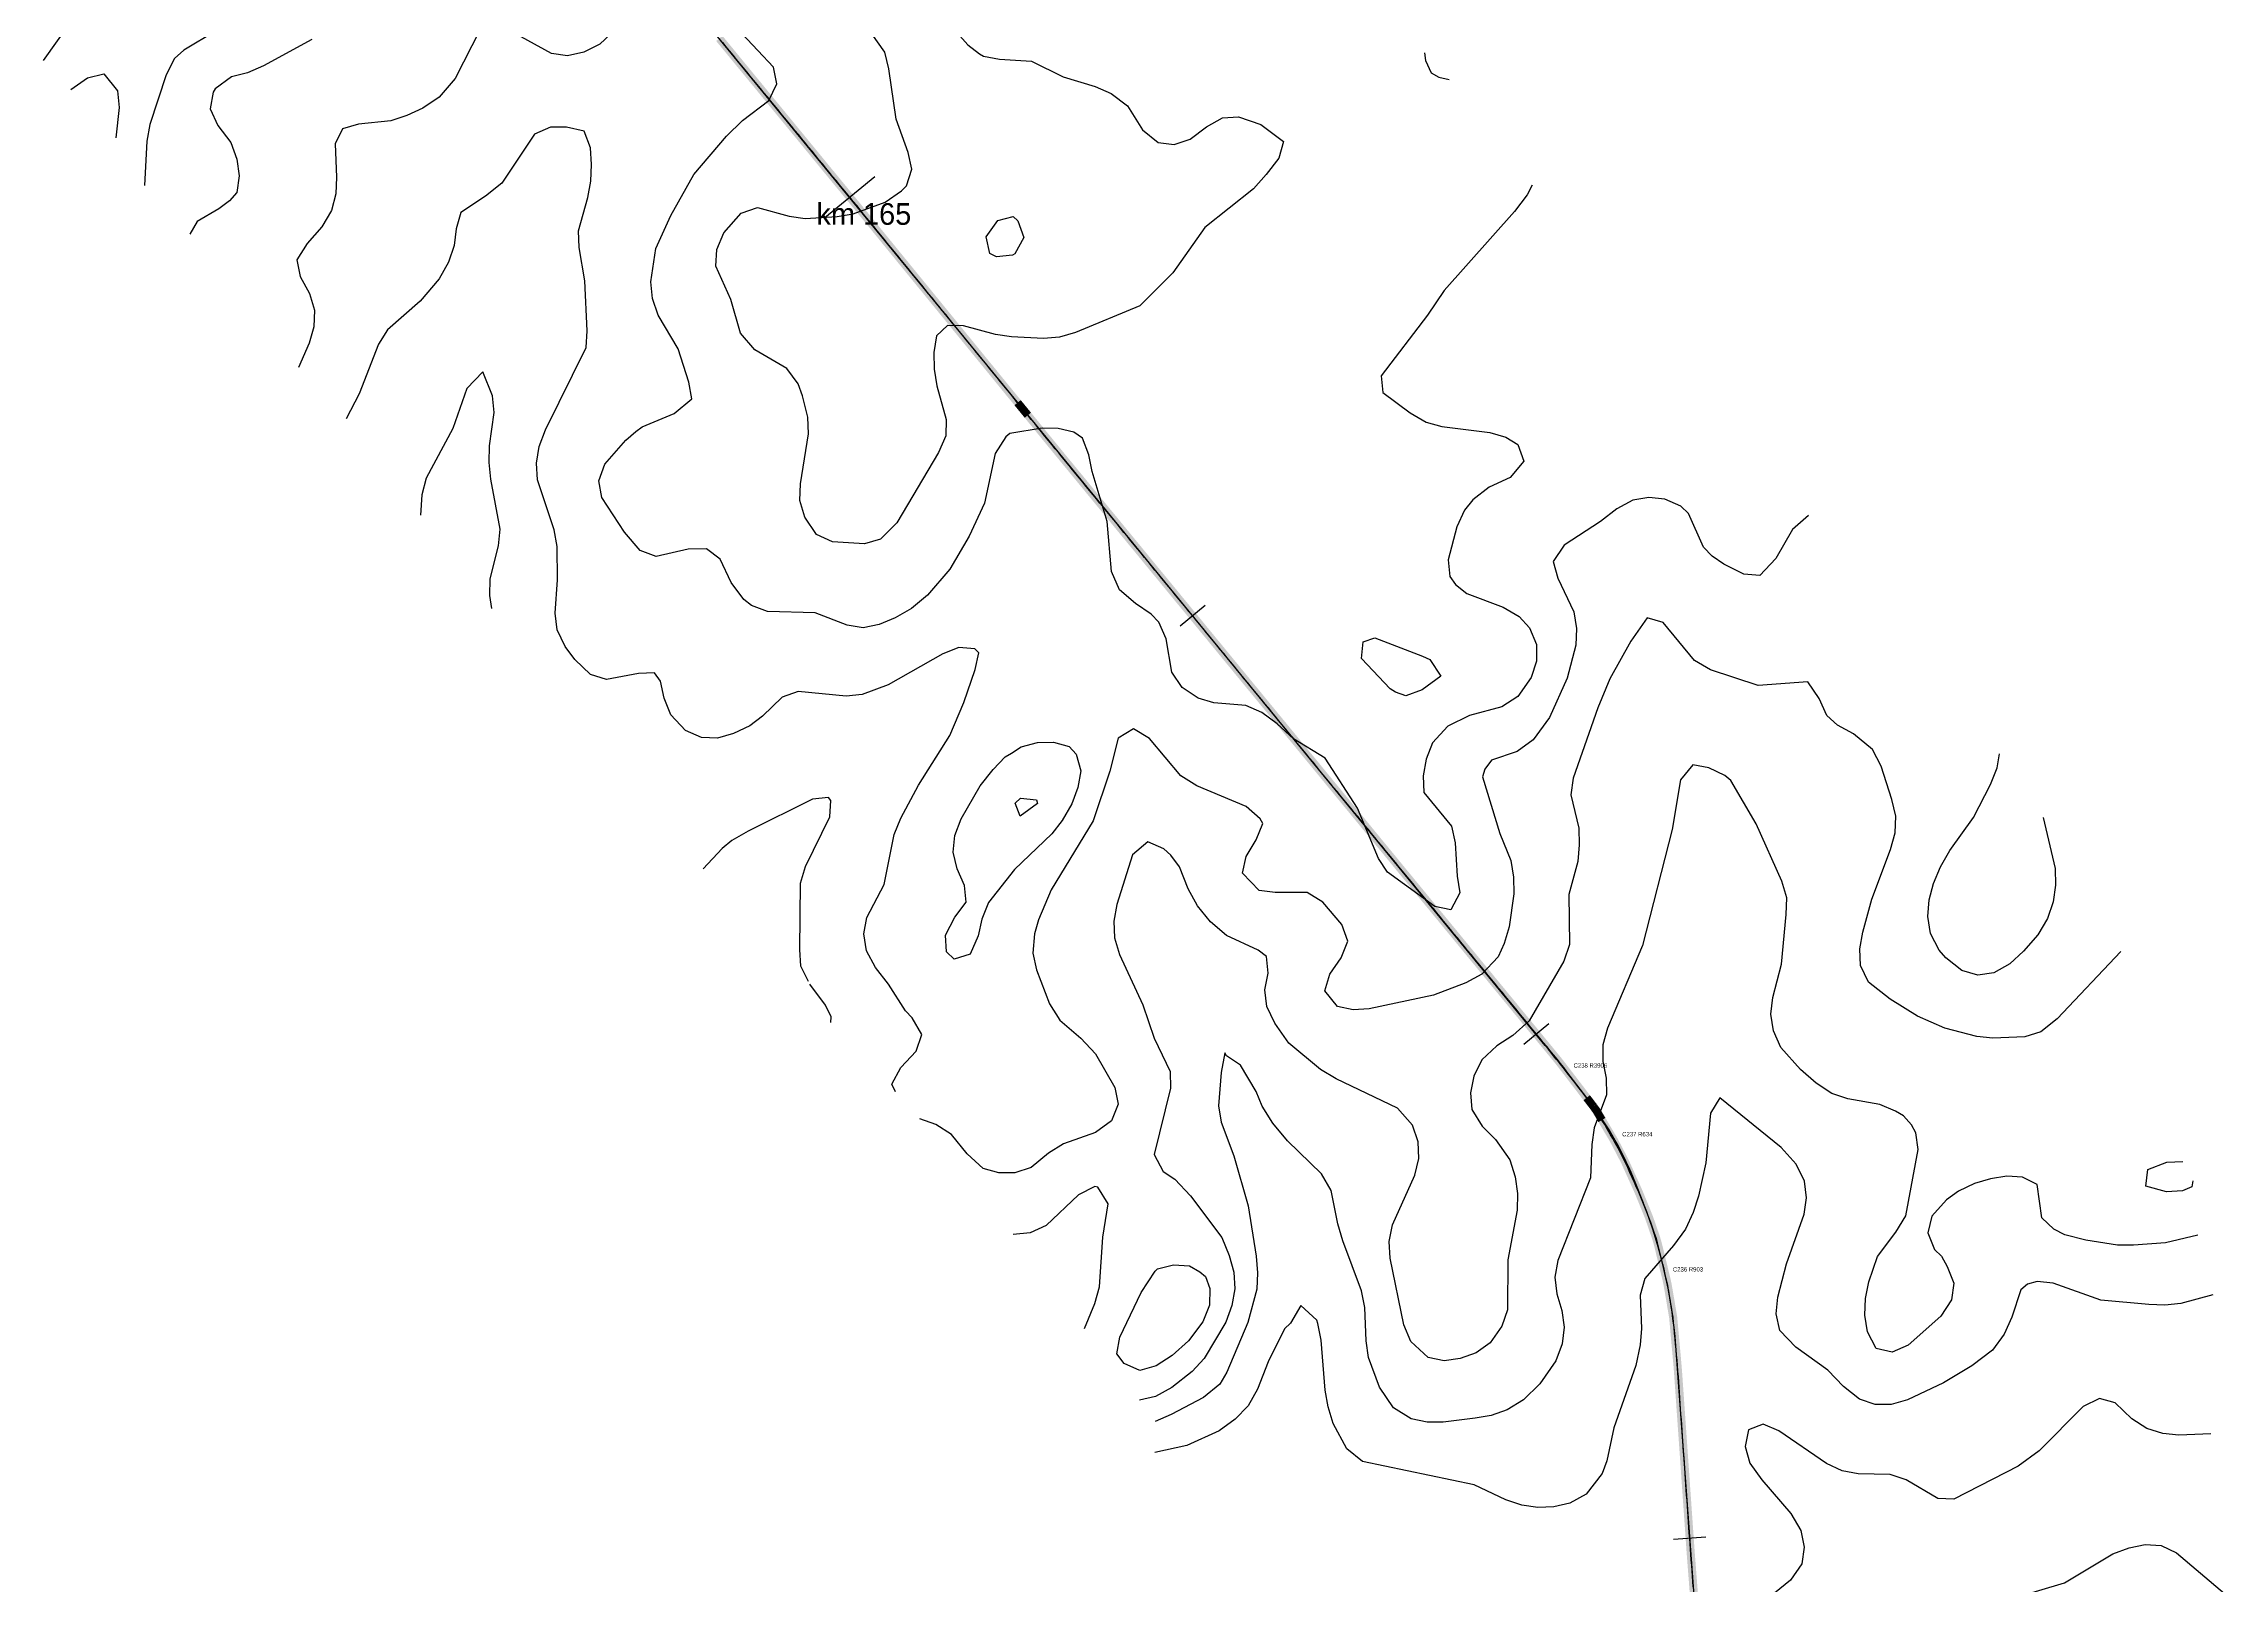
# Model space of a CAD drawing. Header units: metres. Extents: x 697254 to 930473, y 8023396 to 8227001.
# Drawn here: x 806964 to 810998, y 8106113 to 8108964 of the extents above; entities that cross this region are included whole.
import ezdxf

# ---------------------------------------------------------------- set-up
doc = ezdxf.new("R2010")
doc.units = ezdxf.units.M
for name, color, linetype in [('ALIGNMENT_FITTED', 4, 'Continuous'), ('CENTRELINE', 7, 'Continuous'), ('CHAINAGE', 7, 'Continuous'), ('CONTOUR_10M', 33, 'Continuous'), ('CONTOUR_INDEX_50M', 34, 'Continuous'), ('CURVE_LABELS', 4, 'Continuous'), ('GRADE_0-4', 3, 'Continuous'), ('GRADE_4-6', 2, 'Continuous'), ('GRADE_6-8', 30, 'Continuous')]:
    doc.layers.add(name, color=color, linetype=linetype)

msp = doc.modelspace()

# ---------------------------------------------------------------- linework, layer by layer
at = {"layer": 'ALIGNMENT_FITTED'}
for p, q in [((809742, 8107111), (807570.1, 8109758.2)), ((809923.5, 8106819.4), (809909.3, 8106855.5)), ((810116.2, 8104749.6), (809983.4, 8106556))]:
    msp.add_line(p, q, dxfattribs=at)
for centre, radius, start, end in [((806722.1, 8104633.3), 3906.3, 37.4764, 39.3675), ((809318.7, 8106624), 634.4, 21.4014, 37.4764), ((809082.5, 8106489.7), 903.3, 4.2068, 21.4014)]:
    msp.add_arc(centre, radius, start, end, dxfattribs=at)
at = {"layer": 'CENTRELINE'}
msp.add_polyline3d([(810015.8, 8106110, 1093.7), (810015.1, 8106120, 1093.8), (810014.3, 8106130, 1093.9), (810013.5, 8106139.9, 1094.1), (810012.8, 8106149.9, 1094.3), (810012, 8106159.9, 1094.5), (810011.2, 8106169.9, 1094.9), (810010.5, 8106179.8, 1095.3), (810009.8, 8106189.8, 1095.5), (810009.1, 8106199.8, 1095.3), (810008.4, 8106209.8, 1095.1), (810007.7, 8106219.8, 1094.9), (810007, 8106229.8, 1094.9), (810006.3, 8106239.7, 1094.9), (810005.6, 8106249.7, 1094.9), (810004.9, 8106259.7, 1094.8), (810004.2, 8106269.7, 1094.7), (810003.5, 8106279.7, 1094.6), (810002.8, 8106289.7, 1094.8), (810002.1, 8106299.6, 1095), (810001.4, 8106309.6, 1095.2), (810000.7, 8106319.6, 1095.2), (810000, 8106329.6, 1095.3), (809999.3, 8106339.6, 1095.4), (809998.6, 8106349.6, 1095.3), (809997.9, 8106359.5, 1095.3), (809997.2, 8106369.5, 1095.2), (809996.5, 8106379.5, 1095.4), (809995.8, 8106389.5, 1095.8), (809995.1, 8106399.5, 1096.2), (809994.4, 8106409.5, 1096.2), (809993.7, 8106419.4, 1096.1), (809993, 8106429.4, 1096), (809992.3, 8106439.4, 1096.1), (809991.6, 8106449.4, 1096.3), (809990.9, 8106459.4, 1096.5), (809990.2, 8106469.4, 1096.5), (809989.5, 8106479.3, 1096.4), (809988.8, 8106489.3, 1096.3), (809988.1, 8106499.3, 1096.1), (809987.4, 8106509.3, 1095.8), (809986.6, 8106519.3, 1095.5), (809985.7, 8106529.2, 1095.4), (809984.8, 8106539.2, 1095.6), (809983.9, 8106549.2, 1095.7), (809983, 8106559.1, 1095.8), (809982.1, 8106569.1, 1096), (809981.2, 8106579.1, 1096.1), (809980.3, 8106589, 1096.3), (809979.4, 8106599, 1096.5), (809978.5, 8106609, 1096.7), (809976.8, 8106618.8, 1096.9), (809975.1, 8106628.7, 1096.9), (809973.5, 8106638.6, 1096.9), (809971.8, 8106648.4, 1096.9), (809970.1, 8106658.3, 1097.2), (809968.4, 8106668.2, 1097.6), (809966.4, 8106678, 1098), (809964, 8106687.7, 1098.7), (809961.6, 8106697.4, 1099.3), (809959.2, 8106707.1, 1099.9), (809956.9, 8106716.8, 1100.2), (809954.5, 8106726.6, 1100.4), (809952.1, 8106736.3, 1100.6), (809949.7, 8106746, 1100.9), (809946.9, 8106755.6, 1101.4), (809943.6, 8106765.1, 1101.8), (809940.3, 8106774.5, 1102.3), (809937.1, 8106784, 1102.7), (809933.8, 8106793.4, 1103.1), (809930.1, 8106802.7, 1103.4), (809926.3, 8106812, 1103.6), (809922.5, 8106821.3, 1103.8), (809918.7, 8106830.5, 1104), (809914.9, 8106839.8, 1104.3), (809910.9, 8106848.9, 1104.8), (809906.8, 8106858, 1105.3), (809902.6, 8106867.2, 1105.6), (809898.5, 8106876.3, 1105.7), (809894.4, 8106885.4, 1105.7), (809890.3, 8106894.5, 1105.6), (809885.8, 8106903.5, 1105.9), (809881.2, 8106912.4, 1106.5), (809876.6, 8106921.2, 1106.9), (809872, 8106930.1, 1107.1), (809867.2, 8106938.9, 1107.4), (809862.1, 8106947.5, 1107.5), (809857, 8106956.1, 1107.4), (809851.9, 8106964.8, 1108.3), (809846.8, 8106973.4, 1109.1), (809841.7, 8106982, 1109.7), (809836.7, 8106990.6, 1110.1), (809830.8, 8106998.7, 1110.4), (809824.7, 8107006.7, 1110.9), (809818.6, 8107014.6, 1111.4), (809812.5, 8107022.5, 1111.9), (809806.5, 8107030.5, 1112.4), (809800.4, 8107038.4, 1112.9), (809794.3, 8107046.4, 1113.4), (809788.2, 8107054.3, 1113.9), (809782.1, 8107062.3, 1114.3), (809776, 8107070.2, 1114.4), (809769.9, 8107078.1, 1114.5), (809763.7, 8107086, 1114.9), (809757.3, 8107093.7, 1115.6), (809751, 8107101.4, 1116.3), (809744.6, 8107109.2, 1116.9), (809738.3, 8107116.9, 1117.4), (809731.9, 8107124.6, 1117.8), (809725.6, 8107132.4, 1118.3), (809719.2, 8107140.1, 1118.8), (809712.8, 8107147.8, 1119.5), (809706.5, 8107155.5, 1120.3), (809700.1, 8107163.3, 1121.1), (809693.8, 8107171, 1122), (809687.4, 8107178.7, 1122.9), (809681.1, 8107186.5, 1124.1), (809674.7, 8107194.2, 1125.1), (809668.3, 8107201.9, 1126), (809662, 8107209.7, 1126.8), (809655.6, 8107217.4, 1127.4), (809649.3, 8107225.1, 1128.1), (809642.9, 8107232.8, 1128.7), (809636.6, 8107240.6, 1129.3), (809630.2, 8107248.3, 1130.1), (809623.8, 8107256, 1131), (809617.5, 8107263.8, 1131.8), (809611.1, 8107271.5, 1132.5), (809604.8, 8107279.2, 1133), (809598.4, 8107287, 1133.6), (809592.1, 8107294.7, 1134.1), (809585.7, 8107302.4, 1134.8), (809579.4, 8107310.1, 1136), (809573, 8107317.9, 1136.9), (809566.6, 8107325.6, 1137.7), (809560.3, 8107333.3, 1138.4), (809553.9, 8107341.1, 1139.1), (809547.6, 8107348.8, 1139.5), (809541.2, 8107356.5, 1139.6), (809534.9, 8107364.2, 1139.6), (809528.5, 8107372, 1139.8), (809522.1, 8107379.7, 1140), (809515.8, 8107387.4, 1140), (809509.4, 8107395.2, 1139.9), (809503.1, 8107402.9, 1140.4), (809496.7, 8107410.6, 1140.8), (809490.4, 8107418.4, 1140.9), (809484, 8107426.1, 1140.9), (809477.6, 8107433.8, 1141.1), (809471.3, 8107441.5, 1141.4), (809464.9, 8107449.3, 1141.3), (809458.6, 8107457, 1140.8), (809452.2, 8107464.7, 1140.8), (809445.9, 8107472.5, 1141), (809439.5, 8107480.2, 1140.9), (809433.1, 8107487.9, 1140.5), (809426.8, 8107495.7, 1140.1), (809420.4, 8107503.4, 1139.9), (809414.1, 8107511.1, 1139.9), (809407.7, 8107518.8, 1139.6), (809401.4, 8107526.6, 1139.2), (809395, 8107534.3, 1138.7), (809388.6, 8107542, 1138.2), (809382.3, 8107549.8, 1137.6), (809375.9, 8107557.5, 1137.7), (809369.6, 8107565.2, 1137.9), (809363.2, 8107572.9, 1138), (809356.9, 8107580.7, 1138), (809350.5, 8107588.4, 1137.8), (809344.1, 8107596.1, 1137.5), (809337.8, 8107603.9, 1137.1), (809331.4, 8107611.6, 1136.9), (809325.1, 8107619.3, 1137.1), (809318.7, 8107627.1, 1137.2), (809312.4, 8107634.8, 1137.5), (809306, 8107642.5, 1137.7), (809299.6, 8107650.2, 1138.5), (809293.3, 8107658, 1139.1), (809286.9, 8107665.7, 1139.4), (809280.6, 8107673.4, 1139.4), (809274.2, 8107681.2, 1139.7), (809267.9, 8107688.9, 1140.1), (809261.5, 8107696.6, 1140.2), (809255.2, 8107704.3, 1139.8), (809248.8, 8107712.1, 1139.6), (809242.4, 8107719.8, 1139.9), (809236.1, 8107727.5, 1140.3), (809229.7, 8107735.3, 1140.7), (809223.4, 8107743, 1141.1), (809217, 8107750.7, 1141.6), (809210.7, 8107758.5, 1141.9), (809204.3, 8107766.2, 1141.8), (809197.9, 8107773.9, 1141.8), (809191.6, 8107781.6, 1141.9), (809185.2, 8107789.4, 1142.3), (809178.9, 8107797.1, 1142.8), (809172.5, 8107804.8, 1143), (809166.2, 8107812.6, 1142.9), (809159.8, 8107820.3, 1142.8), (809153.4, 8107828, 1143), (809147.1, 8107835.7, 1143.4), (809140.7, 8107843.5, 1143.6), (809134.4, 8107851.2, 1143.4), (809128, 8107858.9, 1143), (809121.7, 8107866.7, 1143), (809115.3, 8107874.4, 1142.8), (809108.9, 8107882.1, 1142.1), (809102.6, 8107889.9, 1141), (809096.2, 8107897.6, 1141), (809089.9, 8107905.3, 1141.4), (809083.5, 8107913, 1141.4), (809077.2, 8107920.8, 1141.1), (809070.8, 8107928.5, 1141.1), (809064.4, 8107936.2, 1141.6), (809058.1, 8107944, 1141.8), (809051.7, 8107951.7, 1141.6), (809045.4, 8107959.4, 1141.3), (809039, 8107967.1, 1141.5), (809032.7, 8107974.9, 1141.7), (809026.3, 8107982.6, 1141.6), (809019.9, 8107990.3, 1141.5), (809013.6, 8107998.1, 1141.5), (809007.2, 8108005.8, 1141.9), (809000.9, 8108013.5, 1142.1), (808994.5, 8108021.3, 1142.3), (808988.2, 8108029, 1142.4), (808981.8, 8108036.7, 1142.2), (808975.4, 8108044.4, 1141.7), (808969.1, 8108052.2, 1141.3), (808962.7, 8108059.9, 1141.1), (808956.4, 8108067.6, 1140.7), (808950, 8108075.4, 1140.5), (808943.7, 8108083.1, 1140.2), (808937.3, 8108090.8, 1140.2), (808930.9, 8108098.5, 1140.1), (808924.6, 8108106.3, 1140), (808918.2, 8108114, 1139.8), (808911.9, 8108121.7, 1139.6), (808905.5, 8108129.5, 1139.3), (808899.1, 8108137.2, 1139), (808892.8, 8108144.9, 1139), (808886.4, 8108152.7, 1139), (808880.1, 8108160.4, 1138.8), (808873.7, 8108168.1, 1138.4), (808867.4, 8108175.8, 1137.9), (808861, 8108183.6, 1137.9), (808854.6, 8108191.3, 1137.8), (808848.3, 8108199, 1137.8), (808841.9, 8108206.8, 1137.8), (808835.6, 8108214.5, 1138.1), (808829.2, 8108222.2, 1138.3), (808822.9, 8108230, 1138.5), (808816.5, 8108237.7, 1138.7), (808810.2, 8108245.5, 1139.1), (808803.9, 8108253.2, 1139.8), (808797.6, 8108261, 1140.4), (808791.2, 8108268.7, 1141), (808784.9, 8108276.5, 1141.4), (808778.6, 8108284.2, 1141.6), (808772.2, 8108292, 1141.8), (808765.9, 8108299.7, 1142.2), (808759.6, 8108307.5, 1142.8), (808753.2, 8108315.2, 1143.4), (808746.9, 8108323, 1143.8), (808740.6, 8108330.7, 1144.2), (808734.2, 8108338.5, 1144.7), (808727.9, 8108346.2, 1145.3), (808721.6, 8108354, 1145.9), (808715.3, 8108361.7, 1146.1), (808708.9, 8108369.5, 1146.1), (808702.6, 8108377.2, 1145.9), (808696.3, 8108385, 1145.7), (808689.9, 8108392.7, 1145.7), (808683.6, 8108400.5, 1146.2), (808677.3, 8108408.2, 1146.6), (808670.9, 8108416, 1147), (808664.6, 8108423.7, 1147.4), (808658.3, 8108431.5, 1148.2), (808651.9, 8108439.2, 1148.9), (808645.6, 8108447, 1149.5), (808639.3, 8108454.7, 1150), (808632.9, 8108462.5, 1150.7), (808626.6, 8108470.2, 1151.2), (808620.3, 8108478, 1151.6), (808614, 8108485.7, 1151.9), (808607.6, 8108493.5, 1152.1), (808601.3, 8108501.2, 1152.7), (808595, 8108509, 1153.1), (808588.6, 8108516.7, 1153.2), (808582.3, 8108524.5, 1153.4), (808576, 8108532.2, 1153.6), (808569.6, 8108540, 1153.6), (808563.3, 8108547.7, 1153.3), (808557, 8108555.5, 1152.9), (808550.6, 8108563.2, 1152.6), (808544.3, 8108571, 1152.9), (808538, 8108578.7, 1153.2), (808531.7, 8108586.5, 1153.3), (808525.3, 8108594.2, 1153.3), (808519, 8108602, 1153.2), (808512.7, 8108609.7, 1152.9), (808506.3, 8108617.5, 1152.4), (808500, 8108625.3, 1151.8), (808493.7, 8108633, 1151.3), (808487.3, 8108640.8, 1150.8), (808481, 8108648.5, 1150.2), (808474.6, 8108656.2, 1149.5), (808468.3, 8108664, 1148.7), (808461.9, 8108671.7, 1147.9), (808455.6, 8108679.4, 1147.5), (808449.2, 8108687.2, 1147), (808442.9, 8108694.9, 1146.3), (808436.5, 8108702.6, 1145.4), (808430.2, 8108710.3, 1145.4), (808423.8, 8108718.1, 1145.5), (808417.5, 8108725.8, 1145.3), (808411.1, 8108733.5, 1144.9), (808404.7, 8108741.3, 1144.3), (808398.4, 8108749, 1144.1), (808392, 8108756.7, 1143.7), (808385.7, 8108764.5, 1143.3), (808379.3, 8108772.2, 1143), (808373, 8108779.9, 1142.8), (808366.6, 8108787.7, 1142.8), (808360.3, 8108795.4, 1142.6), (808353.9, 8108803.1, 1142.3), (808347.5, 8108810.9, 1142), (808341.2, 8108818.6, 1141.6), (808334.8, 8108826.3, 1140.9), (808328.5, 8108834, 1140.6), (808322.1, 8108841.8, 1140.4), (808315.8, 8108849.5, 1140.3), (808309.4, 8108857.2, 1140.3), (808303.1, 8108865, 1139.9), (808296.7, 8108872.7, 1139.4), (808290.4, 8108880.4, 1138.7), (808284, 8108888.2, 1138), (808277.6, 8108895.9, 1137.9), (808271.3, 8108903.6, 1137.8), (808264.9, 8108911.4, 1137.7), (808258.6, 8108919.1, 1137.5), (808252.2, 8108926.8, 1137.5), (808245.9, 8108934.5, 1137.4), (808239.5, 8108942.3, 1137.1), (808233.2, 8108950, 1136.8), (808226.8, 8108957.7, 1136.9), (808220.4, 8108965.5, 1137.4)], dxfattribs=at)
at = {"layer": 'CHAINAGE'}
for p, q in [((808501.9, 8108717.5), (808409.2, 8108641.3)), ((809113, 8107924.4), (809066.7, 8107886.3)), ((809748.7, 8107151.4), (809702.4, 8107113.3)), ((810039.1, 8106201.9), (809979.2, 8106197.7))]:
    msp.add_line(p, q, dxfattribs=at)
at = {"layer": 'CONTOUR_10M'}
for points, elevation in [([(806964.2, 8108932.2), (807012.5, 8109000.7)], 1160), ([(807283.2, 8108987.4), (807223.5, 8108951.6), (807206.3, 8108936.3), (807190.7, 8108905.7), (807161, 8108813.9), (807155.3, 8108783.2), (807150.7, 8108701.3)], 1160), ([(807771.6, 8108989.4), (807725.8, 8108899.4), (807695.7, 8108864.5), (807665.8, 8108844.1), (807636, 8108830.6), (807606.3, 8108821), (807547, 8108814.8), (807517.3, 8108806.1), (807503.3, 8108778), (807506.3, 8108716.5), (807504.7, 8108685.7), (807496.7, 8108655.1), (807478.7, 8108624.6), (807452, 8108594.2), (807432.5, 8108563.7), (807438.6, 8108532.8), (807455.9, 8108501.8), (807465.5, 8108470.9), (807464, 8108440.2), (807455.2, 8108409.5), (807435.9, 8108364.6)], 1140), ([(808023.1, 8108991.1), (807993.1, 8108962.8), (807979.8, 8108955.6), (807963.3, 8108947.5), (807933.6, 8108941.2), (807904, 8108945.1), (807816, 8108993.6)], 1140), ([(809717.8, 8108701.6), (809708.4, 8108683.7), (809685.1, 8108653.3), (809554.7, 8108507), (809524.4, 8108461.8), (809438.4, 8108349.3), (809441.3, 8108318.4), (809492.1, 8108281), (809521.5, 8108263.7), (809550.9, 8108255.5), (809639.6, 8108244.8), (809669, 8108235.9), (809691, 8108222.4), (809702.2, 8108191.5), (809677.1, 8108161.1), (809638, 8108143.6), (809608.1, 8108120), (809592.6, 8108100.8), (809578.6, 8108070.2), (809562.1, 8108008.9), (809565.2, 8107978.1), (809576.2, 8107963.3), (809596.8, 8107946.9), (809664.3, 8107921.4), (809693.7, 8107904.6), (809712.6, 8107883.6), (809725.8, 8107852.7), (809725.9, 8107821.9), (809716, 8107791.3), (809691.4, 8107756.3), (809661.6, 8107737.4), (809602.1, 8107721.6), (809561.5, 8107701.3), (809533.5, 8107670.9), (809521.9, 8107640.3), (809516.1, 8107609.6), (809517.5, 8107578.8), (809568.2, 8107516.5), (809575.2, 8107485.7), (809578.7, 8107424.1), (809584.1, 8107393.2), (809567.2, 8107362.2), (809537.7, 8107368.4), (809449.9, 8107431.7), (809433.2, 8107457), (809394.6, 8107549.9), (809334.6, 8107642.2), (809276, 8107677.9), (809246.2, 8107706), (809217.5, 8107727.1), (809188.1, 8107739.6), (809129, 8107744.5), (809099.6, 8107753.1), (809070.3, 8107772.8), (809051.3, 8107801.2), (809040.6, 8107862.9), (809027.3, 8107893.8), (809013.1, 8107908.6), (808983.8, 8107928.6), (808954.6, 8107953.9), (808939.7, 8107987.5), (808931.8, 8108079.9), (808903.8, 8108172.6), (808897.4, 8108203.5), (808886.1, 8108234.4), (808870.2, 8108244.9), (808840.7, 8108252.2), (808811.1, 8108252.5), (808751.8, 8108243), (808744.4, 8108236.5), (808724.6, 8108206), (808704.5, 8108114), (808676.6, 8108052.9), (808640.7, 8107991.9), (808599.4, 8107943.8), (808569.4, 8107919), (808539.6, 8107901.9), (808509.8, 8107889.3), (808480.1, 8107883.6), (808450.6, 8107888.4), (808391.7, 8107911.2), (808303, 8107913.3), (808273.6, 8107924.6), (808259.4, 8107936), (808235.8, 8107967.2), (808215.7, 8108010.3), (808190.2, 8108029.4), (808156.8, 8108028.7), (808097.4, 8108015.3), (808067.9, 8108026.1), (808038.9, 8108060), (807997.1, 8108124.6), (807991, 8108155.4), (808002.1, 8108186), (808041.4, 8108230.7), (808059.8, 8108246.7), (808071.3, 8108254.9), (808130.9, 8108280), (808163.1, 8108306.7), (808157.5, 8108337.6), (808138.1, 8108399.4), (808100.8, 8108461.5), (808090.6, 8108492.4), (808087.6, 8108523.2), (808096.9, 8108584.6), (808124.3, 8108645.7), (808167.1, 8108721.3), (808227.3, 8108792.3), (808257.3, 8108821.5), (808305.6, 8108858.4), (808320.7, 8108889), (808314.2, 8108919.8), (808285.6, 8108951), (808255.8, 8108982.2)], 1140), ([(809518.6, 8108946.3), (809520.5, 8108932.6), (809531.1, 8108909.6), (809545.3, 8108901.5), (809564.2, 8108897.4)], 1140), ([(807014.3, 8108878.6), (807045.2, 8108900.2), (807075.4, 8108907.5), (807101.2, 8108876.3), (807104.2, 8108845.5), (807097.7, 8108789.2)], 1170), ([(808540, 8107025.5), (808533.3, 8107039.7), (808549.6, 8107070.2), (808578.4, 8107100.5), (808588.9, 8107131.2), (808571, 8107162.2), (808558.3, 8107175.2), (808527, 8107224.4), (808502.8, 8107255.5), (808486.6, 8107286.5), (808481.5, 8107317.4), (808487.3, 8107348), (808518.9, 8107409.1), (808537.6, 8107501.1), (808549.8, 8107531.7), (808582.8, 8107592.8), (808640.5, 8107684.2), (808666.6, 8107745.4), (808687.3, 8107806.6), (808694, 8107837.3), (808686.7, 8107844.5), (808657.1, 8107846.9), (808627.3, 8107835.6), (808526.4, 8107778.2), (808478.3, 8107760.4), (808448.6, 8107757.1), (808360, 8107765.7), (808330.2, 8107755), (808293.9, 8107720.2), (808270.3, 8107702.4), (808240.5, 8107687.9), (808210.7, 8107679.2), (808181.2, 8107680.7), (808151.8, 8107693.5), (808124.3, 8107722.7), (808112.4, 8107753.6), (808105.4, 8107784.5), (808094.2, 8107800.1), (808064.6, 8107799), (808005.2, 8107787.8), (807975.8, 8107797.2), (807946.6, 8107825.1), (807928.8, 8107848.7), (807914.4, 8107879.6), (807910.5, 8107910.5), (807914.8, 8107971.9), (807914.1, 8108033.5), (807908.7, 8108064.3), (807877.7, 8108157.1), (807875.7, 8108187.9), (807880.8, 8108218.6), (807892.6, 8108249.2), (807967.9, 8108401.9), (807969.4, 8108432.7), (807965.4, 8108525), (807954.7, 8108586.7), (807953.7, 8108617.5), (807970.9, 8108678.8), (807976.7, 8108709.5), (807977.5, 8108740.2), (807976, 8108771), (807964.1, 8108802), (807931.6, 8108809.1), (807902, 8108809.3), (807872.2, 8108796.1), (807811.7, 8108705.7), (807781.8, 8108681.7), (807736.1, 8108651.5), (807727.5, 8108620.9), (807723.5, 8108590.2), (807713.1, 8108559.5), (807695.8, 8108529), (807660.5, 8108487.5), (807600.5, 8108434.5), (807583.9, 8108407.6), (807548, 8108315.8), (807524.2, 8108270)], 1130), ([(808729.2, 8108636.7), (808757.7, 8108643.8), (808766.3, 8108636.2), (808777.4, 8108605.3), (808760.6, 8108574.7), (808756.7, 8108572.4), (808727, 8108569.3), (808714.4, 8108575.4), (808707.6, 8108606.3), (808729.2, 8108636.7)], 1160), ([(807793.1, 8107919.4), (807789.7, 8107943), (807790, 8107973.8), (807805.4, 8108035.1), (807809, 8108065.8), (807791.6, 8108158.4), (807788.7, 8108189.2), (807789, 8108220), (807797.6, 8108281.4), (807794.6, 8108312.2), (807776.9, 8108357), (807746.9, 8108326.2), (807721.5, 8108251.7), (807671.8, 8108160.2), (807663.6, 8108129.5), (807661.5, 8108091.6)], 1120), ([(810229, 8108091.4), (810199.1, 8108065.3), (810168.7, 8108011.6), (810138.7, 8107980), (810109.1, 8107982.4), (810072.1, 8108001.3), (810050.4, 8108016.1), (810034.5, 8108032.7), (810006.7, 8108094.6), (809992.6, 8108108.4), (809963.2, 8108121.3), (809933.7, 8108124.3), (809904, 8108119.7), (809874.2, 8108103.5), (809844.2, 8108079.9), (809777, 8108036.5), (809756.4, 8108006), (809765.2, 8107975.1), (809794.5, 8107913.2), (809799.8, 8107882.3), (809798.7, 8107851.6), (809782.2, 8107790.3), (809750, 8107717.6), (809719.8, 8107676.3), (809689.9, 8107654.9), (809642.3, 8107638.5), (809630.3, 8107621.9), (809625.7, 8107608), (809658.1, 8107502.9), (809678.2, 8107453.4), (809683.2, 8107422.5), (809683.8, 8107391.7), (809675, 8107330.3), (809666, 8107299.7), (809654.7, 8107275.3), (809624.6, 8107243.2), (809594.8, 8107226.9), (809535.2, 8107204.3), (809416.5, 8107178.7), (809386.9, 8107177.4), (809357.4, 8107183.2), (809334, 8107212.3), (809343.2, 8107243), (809364.6, 8107273.4), (809377, 8107304), (809365.8, 8107335), (809330.7, 8107376.2), (809301.4, 8107394.3), (809242.2, 8107394.3), (809212.6, 8107397.9), (809182.1, 8107430), (809188.6, 8107460.7), (809207.1, 8107491.2), (809219.7, 8107521.7), (809214.6, 8107530.3), (809188.4, 8107553), (809097.2, 8107591.5), (809067.8, 8107609.9), (809009.9, 8107678.7), (808980.4, 8107696.7), (808951.7, 8107679.6), (808936.8, 8107618.3), (808905.7, 8107526.4), (808828, 8107399), (808804.6, 8107343.3), (808797.2, 8107317.9), (808793.9, 8107281.9), (808801.1, 8107251.1), (808824.8, 8107188.4), (808844.1, 8107158.1), (808883.1, 8107124.5), (808909.8, 8107095.6), (808945.9, 8107033.5), (808951.8, 8107002.7), (808939.4, 8106972.1), (808910.1, 8106950.3), (808850.6, 8106929.1), (808823.1, 8106912.3), (808790.7, 8106885.7), (808761, 8106875.9), (808731.4, 8106875.6), (808701.9, 8106883.8), (808672.8, 8106910.9), (808643.7, 8106946.6), (808614.4, 8106965.3), (808584.9, 8106975.8)], 1130), ([(810806.8, 8107284.7), (810688.6, 8107160.7), (810658.7, 8107136.6), (810628.9, 8107127.2), (810569.7, 8107124.7), (810540.2, 8107127.9), (810481.2, 8107143), (810430.5, 8107165.2), (810379.9, 8107196.7), (810339.7, 8107228.1), (810324.8, 8107259.1), (810324, 8107289.9), (810329.3, 8107320.5), (810345.8, 8107381.8), (810380.6, 8107473.6), (810389.1, 8107504.3), (810390.7, 8107535), (810383.3, 8107565.9), (810363.5, 8107627.7), (810347, 8107658.7), (810311.8, 8107687.4), (810282.5, 8107703.5), (810262.6, 8107721.5), (810248.8, 8107752.5), (810227.5, 8107783.6), (810135.6, 8107776.9), (810047.3, 8107805.6), (810017.9, 8107823.2), (809959.8, 8107893), (809930.3, 8107901.8), (809900.1, 8107858.9), (809861.6, 8107789.1), (809839.1, 8107735.7), (809793.3, 8107605.5), (809789.1, 8107574.8), (809804.1, 8107513), (809804.9, 8107482.2), (809802.3, 8107451.5), (809785.8, 8107390.2), (809786.7, 8107297.9), (809776, 8107267.3), (809712.1, 8107156.7), (809682.1, 8107129.9), (809652.2, 8107110.6), (809624.7, 8107084.9), (809609.9, 8107054.4), (809603.6, 8107023.7), (809605.9, 8106992.9), (809625.4, 8106961.8), (809649.6, 8106937.5), (809676.3, 8106899.5), (809686.3, 8106868.6), (809690.4, 8106837.8), (809689.7, 8106807), (809672.7, 8106715), (809671.8, 8106622.7), (809661.6, 8106592.1), (809639.8, 8106561.6), (809614.1, 8106543.2), (809584.4, 8106532.4), (809554.7, 8106528.1), (809525.2, 8106534.3), (809493, 8106563.8), (809480.5, 8106594.8), (809455, 8106718.2), (809452.9, 8106749), (809459.1, 8106779.7), (809500.5, 8106871.4), (809508.2, 8106902.1), (809506.6, 8106932.8), (809496.5, 8106963.8), (809468.7, 8106995), (809355.4, 8107049.3), (809326.1, 8107066.7), (809267.6, 8107115.3), (809241.7, 8107152.2), (809226.7, 8107183.2), (809223.4, 8107214), (809229.5, 8107244.7), (809226.4, 8107275.5), (809211, 8107287.2), (809152.2, 8107314.7), (809123, 8107339.7), (809098.8, 8107369.7), (809081.3, 8107400.7), (809065.3, 8107441.5), (809049.1, 8107462.8), (809036.2, 8107474.9), (809006.8, 8107487.7), (808978.2, 8107463.8), (808949.3, 8107371.9), (808944.2, 8107341.2), (808945.1, 8107310.5), (808954.5, 8107279.5), (808997.7, 8107186.6), (809018.6, 8107124.7), (809048, 8107062.8), (809048.9, 8107032), (809018.5, 8106909.4), (809035, 8106878.3), (809056.7, 8106864), (809085.9, 8106833.3), (809143.9, 8106756.3), (809157.5, 8106722.7), (809165.7, 8106691.8), (809167.6, 8106661), (809162.3, 8106630.3), (809150.9, 8106599.7), (809111, 8106532.7), (809088.8, 8106508.3), (809051, 8106479.1), (809021.1, 8106462.4), (808991.4, 8106455.1)], 1120), ([(808754.6, 8107651.8), (808772.7, 8107663.1), (808802.4, 8107671.5), (808832, 8107672.2), (808861.5, 8107663.7), (808874.3, 8107650), (808882.7, 8107619.1), (808877.6, 8107588.4), (808866.4, 8107557.8), (808848.6, 8107527.3), (808829.5, 8107502.8), (808760.3, 8107436.3), (808712, 8107375.5), (808699.6, 8107344.9), (808693, 8107314.2), (808678.3, 8107280.3), (808648.5, 8107270.6), (808634.6, 8107284.3), (808632.8, 8107315.1), (808649.7, 8107348.7), (808670.5, 8107376.1), (808667.7, 8107406.9), (808654, 8107437.9), (808646.4, 8107468.8), (808649.7, 8107499.5), (808661.8, 8107530.1), (808696.7, 8107591.1), (808720.5, 8107621.5), (808742.9, 8107644.8), (808754.6, 8107651.8)], 1140), ([(810948.9, 8106760.7), (810889.5, 8106746.6), (810830.3, 8106741.7), (810800.7, 8106741.9), (810741.7, 8106751.5), (810703.3, 8106761.1), (810682.8, 8106771.7), (810660.7, 8106792.5), (810651.9, 8106854.2), (810625, 8106868), (810595.5, 8106869.4), (810565.8, 8106864.9), (810535.8, 8106855.9), (810506.3, 8106841.6), (810484.1, 8106825.9), (810457.1, 8106795.5), (810449.6, 8106764.9), (810461.8, 8106733.9), (810474.9, 8106721.7), (810485.4, 8106702.8), (810497.4, 8106671.9), (810493.5, 8106641.2), (810473.8, 8106610.7), (810413.3, 8106557.1), (810383.5, 8106544.1), (810354, 8106551), (810338, 8106581.9), (810333.1, 8106612.8), (810334.5, 8106643.5), (810340.7, 8106674.2), (810356.5, 8106720.8), (810390.4, 8106765.8), (810408.9, 8106796.3), (810431.6, 8106919), (810427.4, 8106949.8), (810419.4, 8106964.5), (810404.6, 8106981), (810390.1, 8106989.6), (810360.7, 8107002.2), (810301.7, 8107012.5), (810272.3, 8107022.5), (810243, 8107041.5), (810213.8, 8107066.9), (810177.8, 8107107.4), (810164.3, 8107138.4), (810159.1, 8107169.2), (810162.7, 8107200), (810179, 8107261.3), (810187.6, 8107353.4), (810188.9, 8107384.2), (810179.8, 8107415.1), (810131.8, 8107521.1), (810085.5, 8107601.1), (810073.9, 8107610.3), (810044.6, 8107624.7), (810015.1, 8107630.2), (809992.1, 8107602.5), (809976.5, 8107510.4), (809921.5, 8107295.9), (809857.3, 8107143), (809848.4, 8107112.4), (809848.6, 8107081.6), (809854.8, 8107050.7), (809855.4, 8107019.9), (809832.2, 8106958.7), (809828, 8106928), (809825.6, 8106866.5), (809764.9, 8106713.6), (809759.5, 8106682.9), (809763.2, 8106652.1), (809772.7, 8106621.2), (809777.2, 8106590.3), (809773.2, 8106559.6), (809761.8, 8106527.9), (809731.6, 8106485.7), (809701.6, 8106456.3), (809671.7, 8106437.4), (809642, 8106427.3), (809612.3, 8106422.1), (809553, 8106414.8), (809523.4, 8106414.7), (809493.9, 8106421), (809461.3, 8106441.2), (809435.6, 8106479.2), (809414.9, 8106534.2), (809410.5, 8106565.1), (809408.4, 8106626.6), (809402.3, 8106657.5), (809367.2, 8106750.3), (809358, 8106781.2), (809346.2, 8106842.9), (809328.3, 8106874), (809264.9, 8106934.7), (809238.1, 8106967.6), (809218.2, 8106998.7), (809207.1, 8107025.8), (809178.2, 8107074.6), (809152.4, 8107092), (809149, 8107097.4), (809142.3, 8107061.4), (809137.5, 8106999.9), (809142.5, 8106969.1), (809165.6, 8106907.2), (809192.4, 8106814.5), (809206.9, 8106721.9), (809209.8, 8106691.1), (809208.5, 8106660.4), (809191.8, 8106599.1), (809152.9, 8106507.4), (809139.8, 8106484.7), (809109.9, 8106460.4), (809050.2, 8106428.6), (809020.4, 8106416.1)], 1110), ([(810662.9, 8107532.7), (810684.9, 8107438.3), (810685.9, 8107407.5), (810681.7, 8107376.8), (810671, 8107346.2), (810652.9, 8107315.7), (810626.7, 8107285.3), (810601.4, 8107262.4), (810571.5, 8107245.5), (810541.9, 8107241.4), (810512.4, 8107249.9), (810483.2, 8107273.3), (810470.7, 8107287.7), (810454.3, 8107318.2), (810449.3, 8107349.5), (810451.9, 8107380.2), (810460, 8107410.9), (810473.1, 8107441.5), (810490.2, 8107472), (810534, 8107532.9), (810565.3, 8107593.9), (810578, 8107624.5), (810582.4, 8107650.2)], 1130), ([(808378.8, 8107229.5), (808365, 8107257.6), (808362.8, 8107288.4), (808364.2, 8107411.4), (808373.6, 8107442), (808418.7, 8107533.7), (808420.4, 8107564.4), (808416.3, 8107569.8), (808386.6, 8107566.9), (808267.4, 8107507.7), (808237.5, 8107489.9), (808219.2, 8107475.1), (808184.4, 8107437.7)], 1120), ([(808420.3, 8107153.8), (808421, 8107164.4), (808410.5, 8107185.7), (808381.5, 8107224.4)], 1120), ([(810939.9, 8106860.8), (810938.1, 8106849.9), (810920.6, 8106842.4), (810890.9, 8106840.5), (810853.1, 8106851.1), (810856.7, 8106881.9), (810891.8, 8106895.7), (810921.4, 8106896.5)], 1120), ([(808889.9, 8106588.2), (808909, 8106634.1), (808917.4, 8106664.7), (808923.5, 8106756.9), (808933.3, 8106818.3), (808914, 8106849.4), (808908.6, 8106850.5), (808878.8, 8106835.2), (808818.7, 8106778.5), (808788.9, 8106764.5), (808757.4, 8106761.4)], 1120), ([(809020.1, 8106694), (809024.7, 8106698), (809054.4, 8106705.6), (809083.9, 8106703.8), (809102.9, 8106692.7), (809113.2, 8106684), (809121.5, 8106661.7), (809120.9, 8106630.9), (809108.4, 8106600.3), (809081.9, 8106565.2), (809051.9, 8106538), (809022, 8106519.1), (808992.3, 8106510.1), (808962.9, 8106522.9), (808949.5, 8106541.2), (808955, 8106571.9), (808994.4, 8106654.4), (809020.1, 8106694)], 1130), ([(810973, 8106393.2), (810913.8, 8106390.5), (810884.2, 8106393.9), (810854.8, 8106403.3), (810827.1, 8106420.8), (810796.3, 8106450.3), (810766.9, 8106458.2), (810737, 8106443.6), (810655.6, 8106361.8), (810617, 8106333.5), (810497.8, 8106272.4), (810468.2, 8106273.5), (810409.5, 8106308.1), (810380.1, 8106317.7), (810320.9, 8106319.3), (810291.4, 8106324.6), (810262, 8106338.1), (810174.2, 8106398.8), (810144.8, 8106410.8), (810117.7, 8106400.6), (810111.8, 8106369.9), (810120.5, 8106339), (810142.6, 8106307.9), (810196, 8106245.6), (810214.7, 8106214.6), (810221, 8106183.7), (810216.7, 8106153), (810195.3, 8106122.5), (810109.8, 8106053.2)], 1090), ([(810613.4, 8106090.9), (810702.6, 8106117.5), (810792.1, 8106171.3), (810821.9, 8106182.6), (810851.6, 8106188.7), (810881.1, 8106186.7), (810909.8, 8106173.4), (810998.2, 8106097.8)], 1090)]:
    msp.add_lwpolyline(points, dxfattribs=dict(at, elevation=elevation))
at = {"layer": 'CONTOUR_INDEX_50M'}
for points, elevation in [([(807460.5, 8108971), (807371.1, 8108922.8), (807341.3, 8108909.4), (807311.6, 8108902), (807281.6, 8108879.7), (807277.7, 8108873.7), (807272.4, 8108843), (807286.4, 8108812), (807310.7, 8108780.9), (807321.8, 8108750), (807326, 8108719.1), (807321.7, 8108688.4), (807308.2, 8108673.2), (807288.6, 8108658.1), (807248.4, 8108634.8), (807234.8, 8108611.2)], 1150), ([(808644.6, 8108994.1), (808673.7, 8108961.6), (808695.3, 8108944.9), (808703, 8108940.4), (808732.5, 8108935.1), (808791.6, 8108931.2), (808850.4, 8108902.1), (808909.3, 8108884.3), (808938.7, 8108871.4), (808969.1, 8108848.6), (808996.9, 8108804.4), (809026.1, 8108780.9), (809055.6, 8108776.9), (809085.4, 8108787), (809115.3, 8108809.5), (809145.2, 8108826.2), (809174.8, 8108828.2), (809216.1, 8108814.1), (809257.7, 8108782.7), (809249.4, 8108752.1), (809225.8, 8108721.7), (809202.4, 8108695.1), (809112.5, 8108623.3), (809053.2, 8108539.6), (808992, 8108479), (808872.9, 8108429.4), (808843.2, 8108421), (808813.6, 8108418.6), (808754.4, 8108421.5), (808724.9, 8108425.8), (808666, 8108442.1), (808636.4, 8108442.5), (808616, 8108423), (808611.2, 8108392.4), (808611.7, 8108361.6), (808616.3, 8108330.7), (808633.9, 8108268.9), (808633, 8108238.2), (808619.8, 8108207.6), (808542.2, 8108077.3), (808512.1, 8108047.2), (808482.4, 8108038.5), (808423.3, 8108042.7), (808393.9, 8108056), (808372.1, 8108088.2), (808363.3, 8108119.1), (808364.5, 8108149.9), (808379.1, 8108242), (808377.7, 8108272.7), (808368.1, 8108312.2), (808360.1, 8108334.5), (808339.3, 8108362.7), (808279.9, 8108397.3), (808253.2, 8108428.4), (808235.7, 8108490.2), (808207.5, 8108552.2), (808209.5, 8108582.9), (808222.3, 8108613.5), (808254.8, 8108650.4), (808284.5, 8108660.3), (808343.5, 8108644.6), (808373, 8108640), (808432.2, 8108643.9), (808461.9, 8108649), (808520.8, 8108670.6), (808551.3, 8108691.1), (808560.5, 8108700.8), (808570, 8108731.4), (808563.7, 8108762.3), (808541.1, 8108824.2), (808527.8, 8108916.7), (808520.6, 8108947.5), (808496.4, 8108981.5)], 1150), ([(809405.1, 8107857.4), (809426.7, 8107865.1), (809515, 8107831), (809528.3, 8107824.8), (809548.9, 8107793.8), (809514.1, 8107768.8), (809484.3, 8107757.5), (809465, 8107764.2), (809454.9, 8107770.4), (809402.3, 8107826.7), (809405.1, 8107857.4)], 1150), ([(808761.1, 8107559.4), (808771.3, 8107568.4), (808800.9, 8107565.3), (808802.4, 8107558.7), (808770.8, 8107534.9), (808761.1, 8107559.4)], 1150), ([(810976.9, 8106650.4), (810917.4, 8106634.3), (810887.8, 8106630.9), (810858.2, 8106632.3), (810769.6, 8106640.5), (810681.3, 8106671.9), (810651.7, 8106674.6), (810633.9, 8106669.8), (810621.9, 8106659.3), (810605.2, 8106608.7), (810591.1, 8106577.3), (810569.3, 8106547.7), (810531, 8106518.9), (810478.4, 8106487.5), (810411.7, 8106456), (810382, 8106447.5), (810352.4, 8106447.1), (810323, 8106457.5), (810293.7, 8106480.4), (810264.6, 8106510.6), (810205.3, 8106553.2), (810175.6, 8106584.4), (810169.2, 8106615.2), (810172.3, 8106646), (810188, 8106707.3), (810220.9, 8106799.1), (810225.1, 8106829.8), (810221.2, 8106860.6), (810206.1, 8106891.6), (810178, 8106922.8), (810065, 8107014.6), (810047.6, 8106986.3), (810038.7, 8106894.1), (810025.5, 8106832.8), (810015.7, 8106802.2), (810001.2, 8106771.6), (809979.2, 8106741.2), (809926.1, 8106680.4), (809917.5, 8106649.8), (809919.8, 8106588.2), (809917.4, 8106557.5), (809909.7, 8106519.3), (809868.8, 8106404.4), (809856.1, 8106343), (809847.5, 8106319.8), (809817.3, 8106281.7), (809787.5, 8106265.2), (809757.8, 8106258), (809728.2, 8106257.2), (809698.7, 8106261.5), (809669.2, 8106271.3), (809610.5, 8106298.7), (809404, 8106342.3), (809374.8, 8106365.6), (809349.8, 8106412.1), (809340.2, 8106443), (809335, 8106473.9), (809327.7, 8106566.3), (809321.1, 8106597.2), (809319.1, 8106603.6), (809289.9, 8106630.3), (809270.4, 8106597.9), (809259.7, 8106587), (809229.2, 8106526.4), (809209.9, 8106475.7), (809192.1, 8106445.2), (809168.5, 8106420.1), (809138.5, 8106398.9), (809079, 8106371.4), (809019.6, 8106358.5)], 1100)]:
    msp.add_lwpolyline(points, dxfattribs=dict(at, elevation=elevation))
at = {"layer": 'GRADE_0-4', "const_width": 15}
for points in [[(808417.5, 8108725.8), (808411.1, 8108733.5), (808404.7, 8108741.3), (808398.4, 8108749), (808392, 8108756.7), (808385.7, 8108764.5), (808379.3, 8108772.2), (808373, 8108779.9), (808366.6, 8108787.7), (808360.3, 8108795.4), (808353.9, 8108803.1), (808347.5, 8108810.9), (808341.2, 8108818.6), (808334.8, 8108826.3), (808328.5, 8108834), (808322.1, 8108841.8), (808315.8, 8108849.5), (808309.4, 8108857.2), (808303.1, 8108865), (808296.7, 8108872.7), (808290.4, 8108880.4), (808284, 8108888.2), (808277.6, 8108895.9), (808271.3, 8108903.6), (808264.9, 8108911.4), (808258.6, 8108919.1), (808252.2, 8108926.8), (808245.9, 8108934.5), (808239.5, 8108942.3), (808233.2, 8108950), (808226.8, 8108957.7), (808220.4, 8108965.5), (808214.1, 8108973.2)], [(808765.9, 8108299.7), (808759.6, 8108307.5), (808753.2, 8108315.2), (808746.9, 8108323), (808740.6, 8108330.7), (808734.2, 8108338.5), (808727.9, 8108346.2), (808721.6, 8108354), (808715.3, 8108361.7), (808708.9, 8108369.5), (808702.6, 8108377.2), (808696.3, 8108385), (808689.9, 8108392.7), (808683.6, 8108400.5), (808677.3, 8108408.2), (808670.9, 8108416), (808664.6, 8108423.7), (808658.3, 8108431.5), (808651.9, 8108439.2), (808645.6, 8108447), (808639.3, 8108454.7), (808632.9, 8108462.5), (808626.6, 8108470.2), (808620.3, 8108478), (808614, 8108485.7), (808607.6, 8108493.5), (808601.3, 8108501.2), (808595, 8108509), (808588.6, 8108516.7), (808582.3, 8108524.5), (808576, 8108532.2), (808569.6, 8108540), (808563.3, 8108547.7), (808557, 8108555.5), (808550.6, 8108563.2), (808544.3, 8108571), (808538, 8108578.7), (808531.7, 8108586.5), (808525.3, 8108594.2), (808519, 8108602), (808512.7, 8108609.7), (808506.3, 8108617.5), (808500, 8108625.3), (808493.7, 8108633), (808487.3, 8108640.8), (808481, 8108648.5), (808474.6, 8108656.2)], [(809534.9, 8107364.2), (809528.5, 8107372), (809522.1, 8107379.7), (809515.8, 8107387.4), (809509.4, 8107395.2), (809503.1, 8107402.9), (809496.7, 8107410.6), (809490.4, 8107418.4), (809484, 8107426.1), (809477.6, 8107433.8), (809471.3, 8107441.5), (809464.9, 8107449.3), (809458.6, 8107457), (809452.2, 8107464.7), (809445.9, 8107472.5), (809439.5, 8107480.2), (809433.1, 8107487.9), (809426.8, 8107495.7), (809420.4, 8107503.4), (809414.1, 8107511.1), (809407.7, 8107518.8), (809401.4, 8107526.6), (809395, 8107534.3), (809388.6, 8107542), (809382.3, 8107549.8), (809375.9, 8107557.5), (809369.6, 8107565.2), (809363.2, 8107572.9), (809356.9, 8107580.7), (809350.5, 8107588.4), (809344.1, 8107596.1), (809337.8, 8107603.9), (809331.4, 8107611.6), (809325.1, 8107619.3), (809318.7, 8107627.1), (809312.4, 8107634.8), (809306, 8107642.5), (809299.6, 8107650.2), (809293.3, 8107658), (809286.9, 8107665.7), (809280.6, 8107673.4), (809274.2, 8107681.2), (809267.9, 8107688.9), (809261.5, 8107696.6), (809255.2, 8107704.3), (809248.8, 8107712.1), (809242.4, 8107719.8), (809236.1, 8107727.5), (809229.7, 8107735.3), (809223.4, 8107743), (809217, 8107750.7), (809210.7, 8107758.5), (809204.3, 8107766.2), (809197.9, 8107773.9), (809191.6, 8107781.6), (809185.2, 8107789.4), (809178.9, 8107797.1), (809172.5, 8107804.8), (809166.2, 8107812.6), (809159.8, 8107820.3), (809153.4, 8107828), (809147.1, 8107835.7), (809140.7, 8107843.5), (809134.4, 8107851.2), (809128, 8107858.9), (809121.7, 8107866.7), (809115.3, 8107874.4), (809108.9, 8107882.1), (809102.6, 8107889.9), (809096.2, 8107897.6), (809089.9, 8107905.3), (809083.5, 8107913), (809077.2, 8107920.8), (809070.8, 8107928.5), (809064.4, 8107936.2), (809058.1, 8107944), (809051.7, 8107951.7), (809045.4, 8107959.4), (809039, 8107967.1), (809032.7, 8107974.9), (809026.3, 8107982.6), (809019.9, 8107990.3), (809013.6, 8107998.1), (809007.2, 8108005.8), (809000.9, 8108013.5), (808994.5, 8108021.3), (808988.2, 8108029), (808981.8, 8108036.7), (808975.4, 8108044.4), (808969.1, 8108052.2), (808962.7, 8108059.9), (808956.4, 8108067.6), (808950, 8108075.4), (808943.7, 8108083.1), (808937.3, 8108090.8), (808930.9, 8108098.5), (808924.6, 8108106.3), (808918.2, 8108114), (808911.9, 8108121.7), (808905.5, 8108129.5), (808899.1, 8108137.2), (808892.8, 8108144.9), (808886.4, 8108152.7), (808880.1, 8108160.4), (808873.7, 8108168.1), (808867.4, 8108175.8), (808861, 8108183.6), (808854.6, 8108191.3), (808848.3, 8108199), (808841.9, 8108206.8), (808835.6, 8108214.5), (808829.2, 8108222.2), (808822.9, 8108230), (808816.5, 8108237.7), (808810.2, 8108245.5), (808803.9, 8108253.2), (808797.6, 8108261), (808791.2, 8108268.7), (808784.9, 8108276.5)], [(809830.8, 8106998.7), (809824.7, 8107006.7), (809818.6, 8107014.6)], [(810016.6, 8106100), (810015.8, 8106110), (810015.1, 8106120), (810014.3, 8106130), (810013.5, 8106139.9), (810012.8, 8106149.9), (810012, 8106159.9), (810011.2, 8106169.9), (810010.5, 8106179.8), (810009.8, 8106189.8), (810009.1, 8106199.8), (810008.4, 8106209.8), (810007.7, 8106219.8), (810007, 8106229.8), (810006.3, 8106239.7), (810005.6, 8106249.7), (810004.9, 8106259.7), (810004.2, 8106269.7), (810003.5, 8106279.7), (810002.8, 8106289.7), (810002.1, 8106299.6), (810001.4, 8106309.6), (810000.7, 8106319.6), (810000, 8106329.6), (809999.3, 8106339.6), (809998.6, 8106349.6), (809997.9, 8106359.5), (809997.2, 8106369.5), (809996.5, 8106379.5), (809995.8, 8106389.5), (809995.1, 8106399.5), (809994.4, 8106409.5), (809993.7, 8106419.4), (809993, 8106429.4), (809992.3, 8106439.4), (809991.6, 8106449.4), (809990.9, 8106459.4), (809990.2, 8106469.4), (809989.5, 8106479.3), (809988.8, 8106489.3), (809988.1, 8106499.3), (809987.4, 8106509.3), (809986.6, 8106519.3), (809985.7, 8106529.2), (809984.8, 8106539.2), (809983.9, 8106549.2), (809983, 8106559.1), (809982.1, 8106569.1), (809981.2, 8106579.1), (809980.3, 8106589), (809979.4, 8106599), (809978.5, 8106609), (809976.8, 8106618.8), (809975.1, 8106628.7), (809973.5, 8106638.6), (809971.8, 8106648.4), (809970.1, 8106658.3), (809968.4, 8106668.2), (809966.4, 8106678), (809964, 8106687.7), (809961.6, 8106697.4), (809959.2, 8106707.1), (809956.9, 8106716.8), (809954.5, 8106726.6), (809952.1, 8106736.3), (809949.7, 8106746), (809946.9, 8106755.6), (809943.6, 8106765.1), (809940.3, 8106774.5), (809937.1, 8106784), (809933.8, 8106793.4), (809930.1, 8106802.7), (809926.3, 8106812), (809922.5, 8106821.3), (809918.7, 8106830.5), (809914.9, 8106839.8), (809910.9, 8106848.9), (809906.8, 8106858), (809902.6, 8106867.2), (809898.5, 8106876.3), (809894.4, 8106885.4), (809890.3, 8106894.5), (809885.8, 8106903.5), (809881.2, 8106912.4), (809876.6, 8106921.2), (809872, 8106930.1), (809867.2, 8106938.9), (809862.1, 8106947.5), (809857, 8106956.1), (809851.9, 8106964.8), (809846.8, 8106973.4)]]:
    msp.add_lwpolyline(points, dxfattribs=at)
at = {"layer": 'GRADE_4-6', "const_width": 15}
for points in [[(808474.6, 8108656.2), (808468.3, 8108664), (808461.9, 8108671.7), (808455.6, 8108679.4), (808449.2, 8108687.2), (808442.9, 8108694.9), (808436.5, 8108702.6), (808430.2, 8108710.3), (808423.8, 8108718.1), (808417.5, 8108725.8)], [(808784.9, 8108276.5), (808778.6, 8108284.2), (808772.2, 8108292), (808765.9, 8108299.7)], [(809585.7, 8107302.4), (809579.4, 8107310.1), (809573, 8107317.9), (809566.6, 8107325.6), (809560.3, 8107333.3), (809553.9, 8107341.1), (809547.6, 8107348.8), (809541.2, 8107356.5), (809534.9, 8107364.2)], [(809818.6, 8107014.6), (809812.5, 8107022.5), (809806.5, 8107030.5), (809800.4, 8107038.4), (809794.3, 8107046.4), (809788.2, 8107054.3), (809782.1, 8107062.3), (809776, 8107070.2), (809769.9, 8107078.1), (809763.7, 8107086), (809757.3, 8107093.7), (809751, 8107101.4), (809744.6, 8107109.2), (809738.3, 8107116.9)], [(809846.8, 8106973.4), (809841.7, 8106982), (809836.7, 8106990.6), (809830.8, 8106998.7)]]:
    msp.add_lwpolyline(points, dxfattribs=at)
at = {"layer": 'GRADE_6-8', "const_width": 15}
msp.add_lwpolyline([(809738.3, 8107116.9), (809731.9, 8107124.6), (809725.6, 8107132.4), (809719.2, 8107140.1), (809712.8, 8107147.8), (809706.5, 8107155.5), (809700.1, 8107163.3), (809693.8, 8107171), (809687.4, 8107178.7), (809681.1, 8107186.5), (809674.7, 8107194.2), (809668.3, 8107201.9), (809662, 8107209.7), (809655.6, 8107217.4), (809649.3, 8107225.1), (809642.9, 8107232.8), (809636.6, 8107240.6), (809630.2, 8107248.3), (809623.8, 8107256), (809617.5, 8107263.8), (809611.1, 8107271.5), (809604.8, 8107279.2), (809598.4, 8107287), (809592.1, 8107294.7), (809585.7, 8107302.4)], dxfattribs=at)

# ---------------------------------------------------------------- texts
at = {"layer": 'CHAINAGE'}
msp.add_text('km 165', height=40, dxfattribs=at).set_placement((808393.8, 8108628.6))
at = {"layer": 'CURVE_LABELS'}
for s, p in [('C238 R3906', (809794.3, 8107070.2)), ('C237 R634', (809884.2, 8106943.2)), ('C236 R903', (809978, 8106693.3))]:
    msp.add_text(s, height=8, dxfattribs=at).set_placement(p)

doc.saveas('drawing.dxf')
